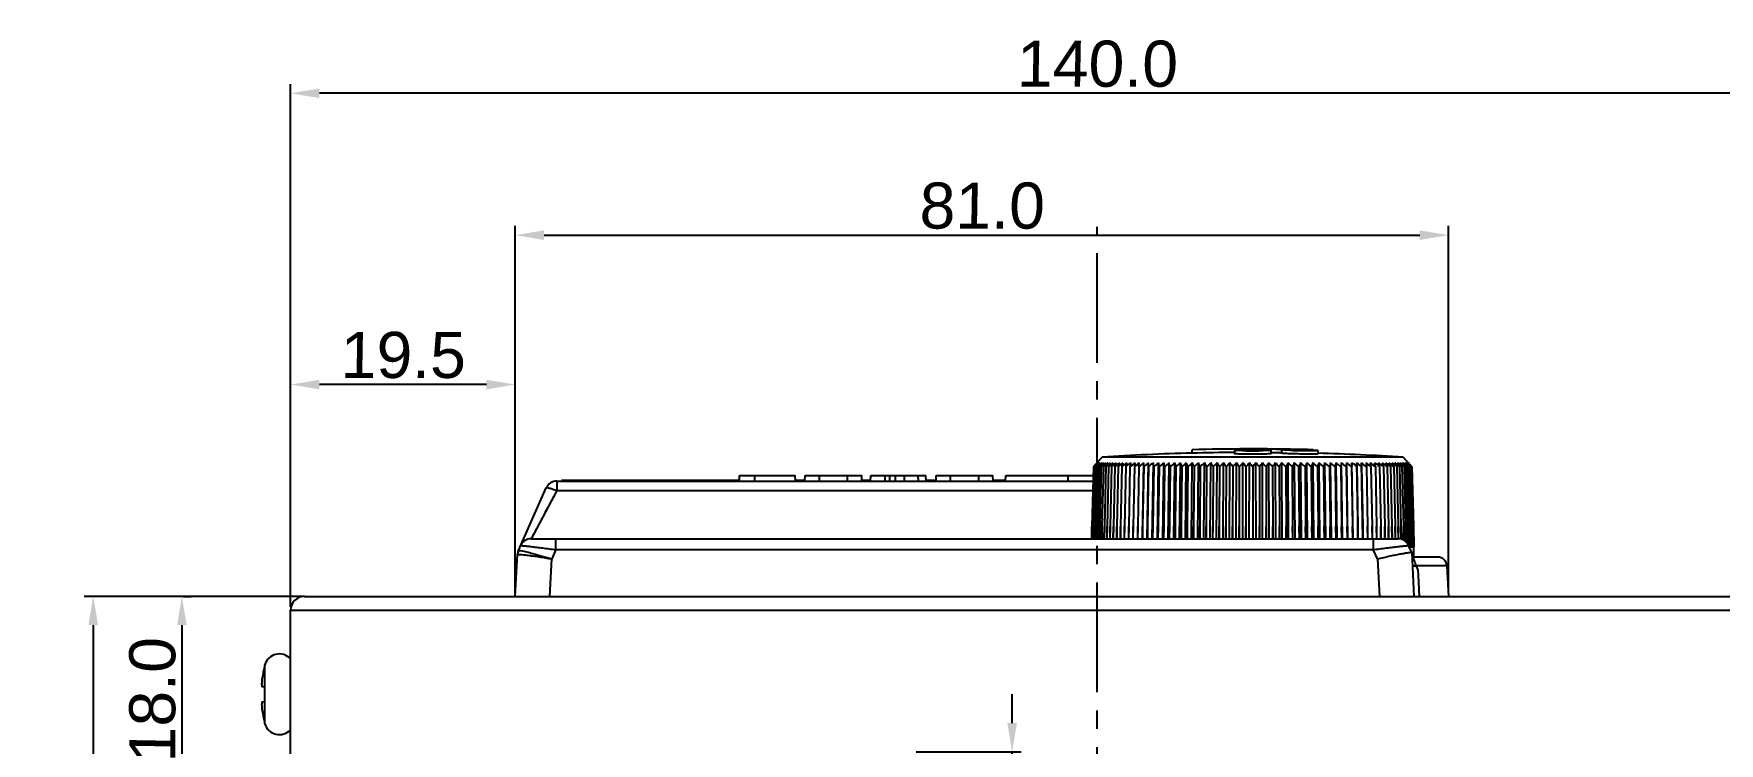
# Model space of a CAD drawing. Extents: x -425 to 6552, y -3049 to 3105.
# Drawn here: x 1522.1 to 1668.4, y -1648.7 to -1587.1 of the extents above; entities that cross this region are included whole.
import ezdxf

# ---------------------------------------------------------------- set-up
doc = ezdxf.new("R2010")
doc.units = 0
doc.header["$PDMODE"] = 3
doc.header["$PDSIZE"] = 1.5
doc.linetypes.add('CENTER', pattern=[17.8, 10.75, -2.35, 2.35, -2.35])
doc.linetypes.add('CENTER2', pattern=[28.575, 19.05, -3.175, 3.175, -3.175])
doc.layers.get('0').update_dxf_attribs({"linetype": 'CONTINUOUS'})
doc.layers.get('DEFPOINTS').update_dxf_attribs({"linetype": 'CONTINUOUS'})
doc.layers.add('3', color=112, linetype='CENTER')
doc.layers.add('DIM', color=1, linetype='CONTINUOUS')
doc.styles.add('OMI-1', font='arial.ttf', dxfattribs={"oblique": 1})
doc.dimstyles.new('1', dxfattribs={"dimtxt": 4, "dimasz": 2.5, "dimexe": 0.8, "dimexo": 0.3, "dimgap": 0.5, "dimtad": 1, "dimtoh": 1, "dimdec": 1, "dimzin": 0, "dimtxsty": 'OMI-1', "dimcen": 0, "dimclrd": 256, "dimclre": 256, "dimclrt": 256, "dimazin": 3, "dimtfac": 0.8, "dimtdec": 1, "dimtix": 1, "dimtmove": 0, "dimatfit": 3, "dimtolj": 1, "dimtzin": 0})

# ---------------------------------------------------------------- blocks, each defined once
blk = doc.blocks.new('*D6213')
at = {"layer": 'DEFPOINTS', "color": 0}
for p in [(1545.64, -1635.92), (1527.31, -1876.13), (1530.71, -1876.13)]:
    blk.add_point(p, dxfattribs=at)
at = {"layer": 'DIM'}
for p, q in [((1545.34, -1635.92), (1526.51, -1635.92)), ((1527.31, -1638.42), (1527.31, -1873.63)), ((1530.41, -1876.13), (1526.51, -1876.13))]:
    blk.add_line(p, q, dxfattribs=at)
for points in [[(1527.73, -1638.42), (1526.89, -1638.42), (1527.31, -1635.92)], [(1526.89, -1873.63), (1527.73, -1873.63), (1527.31, -1876.13)]]:
    blk.add_solid(points, dxfattribs=at)
at = {"layer": 'DIM', "insert": (1524.77, -1756.02), "char_height": 4, "attachment_point": 5, "rotation": 90, "style": 'OMI-1'}
blk.add_mtext('\\A1;240.2', dxfattribs=at)
blk = doc.blocks.new('*D6214')
at = {"layer": 'DEFPOINTS', "color": 0}
for p in [(1534.82, -1635.92), (1535, -1653.92), (1544.44, -1653.92)]:
    blk.add_point(p, dxfattribs=at)
at = {"layer": 'DIM'}
for p, q in [((1535.12, -1635.92), (1535.8, -1635.92)), ((1535, -1638.42), (1535, -1651.42)), ((1544.14, -1653.92), (1534.2, -1653.92))]:
    blk.add_line(p, q, dxfattribs=at)
for points in [[(1535.42, -1638.42), (1534.59, -1638.42), (1535, -1635.92)], [(1534.59, -1651.42), (1535.42, -1651.42), (1535, -1653.92)]]:
    blk.add_solid(points, dxfattribs=at)
at = {"layer": 'DIM', "insert": (1532.46, -1644.92), "char_height": 4, "attachment_point": 5, "rotation": 90, "style": 'OMI-1'}
blk.add_mtext('\\A1;18.0', dxfattribs=at)
blk = doc.blocks.new('*D6217')
at = {"layer": 'DEFPOINTS', "color": 0}
for p in [(1544.44, -1592.27), (1544.44, -1637.12), (1684.44, -1637.12)]:
    blk.add_point(p, dxfattribs=at)
at = {"layer": 'DIM'}
for p, q in [((1544.44, -1636.82), (1544.44, -1591.47)), ((1684.44, -1636.82), (1684.44, -1591.47)), ((1681.94, -1592.27), (1546.94, -1592.27))]:
    blk.add_line(p, q, dxfattribs=at)
for points in [[(1546.94, -1591.85), (1546.94, -1592.68), (1544.44, -1592.27)], [(1681.94, -1592.68), (1681.94, -1591.85), (1684.44, -1592.27)]]:
    blk.add_solid(points, dxfattribs=at)
at = {"layer": 'DIM', "insert": (1614.44, -1589.73), "char_height": 4, "attachment_point": 5, "style": 'OMI-1'}
blk.add_mtext('\\A1;140.0', dxfattribs=at)
blk = doc.blocks.new('*D6218')
at = {"layer": 'DEFPOINTS', "color": 0}
for p in [(1644.94, -1604.58), (1563.94, -1635.92), (1644.94, -1635.92)]:
    blk.add_point(p, dxfattribs=at)
at = {"layer": 'DIM'}
for p, q in [((1563.94, -1635.62), (1563.94, -1603.78)), ((1566.44, -1604.58), (1642.44, -1604.58)), ((1644.94, -1635.62), (1644.94, -1603.78))]:
    blk.add_line(p, q, dxfattribs=at)
for points in [[(1566.44, -1604.16), (1566.44, -1605), (1563.94, -1604.58)], [(1642.44, -1605), (1642.44, -1604.16), (1644.94, -1604.58)]]:
    blk.add_solid(points, dxfattribs=at)
at = {"layer": 'DIM', "insert": (1604.44, -1602.04), "char_height": 4, "attachment_point": 5, "style": 'OMI-1'}
blk.add_mtext('\\A1;81.0', dxfattribs=at)
blk = doc.blocks.new('*D6219')
at = {"layer": 'DEFPOINTS', "color": 0}
for p in [(1544.44, -1617.54), (1544.44, -1617.54), (1563.94, -1617.54)]:
    blk.add_point(p, dxfattribs=at)
at = {"layer": 'DIM'}
for p, q in [((1544.44, -1617.24), (1544.44, -1616.74)), ((1561.44, -1617.54), (1546.94, -1617.54)), ((1563.94, -1617.24), (1563.94, -1616.74))]:
    blk.add_line(p, q, dxfattribs=at)
for points in [[(1546.94, -1617.13), (1546.94, -1617.96), (1544.44, -1617.54)], [(1561.44, -1617.96), (1561.44, -1617.13), (1563.94, -1617.54)]]:
    blk.add_solid(points, dxfattribs=at)
at = {"layer": 'DIM', "insert": (1554.19, -1615), "char_height": 4, "attachment_point": 5, "style": 'OMI-1'}
blk.add_mtext('\\A1;19.5', dxfattribs=at)
blk = doc.blocks.new('*D8624')
at = {"layer": 'DEFPOINTS', "color": 0}
for p in [(1598.44, -1649.42), (1607.06, -1649.42), (1598.44, -1660.42)]:
    blk.add_point(p, dxfattribs=at)
at = {"layer": 'DIM'}
for p, q in [((1607.06, -1646.92), (1607.06, -1644.42)), ((1598.74, -1649.42), (1607.86, -1649.42)), ((1607.06, -1660.42), (1607.06, -1649.42)), ((1598.74, -1660.42), (1607.86, -1660.42)), ((1607.06, -1662.92), (1607.06, -1665.42))]:
    blk.add_line(p, q, dxfattribs=at)
for points in [[(1606.65, -1646.92), (1607.48, -1646.92), (1607.06, -1649.42)], [(1607.48, -1662.92), (1606.65, -1662.92), (1607.06, -1660.42)]]:
    blk.add_solid(points, dxfattribs=at)
at = {"layer": 'DIM', "insert": (1604.52, -1654.92), "char_height": 4, "attachment_point": 5, "rotation": 90, "style": 'OMI-1'}
blk.add_mtext('\\A1;11.0', dxfattribs=at)

msp = doc.modelspace()

# ---------------------------------------------------------------- linework, layer by layer
at = {"color": 7, "linetype": 'CONTINUOUS'}
for p, q in [((1614.87, -1623.85), (1614.42, -1624.33)), ((1641, -1623.85), (1614.87, -1623.85)), ((1622.69, -1623.5), (1622.69, -1623.2)), ((1626.36, -1623.24), (1626.36, -1623.54)), ((1627.41, -1623.19), (1627.41, -1623.13)), ((1628.46, -1623.14), (1628.46, -1623.19)), ((1628.52, -1623.14), (1628.46, -1623.14)), ((1629.28, -1623.15), (1629.13, -1623.15)), ((1629.56, -1623.14), (1629.21, -1623.13)), ((1629.43, -1623.15), (1629.28, -1623.15)), ((1629.6, -1623.16), (1629.43, -1623.15)), ((1629.51, -1623.24), (1629.51, -1623.54)), ((1629.6, -1623.46), (1629.51, -1623.46)), ((1629.6, -1623.46), (1629.51, -1623.46)), ((1630.49, -1623.18), (1630.39, -1623.18)), ((1630.45, -1623.48), (1630.39, -1623.48)), ((1630.63, -1623.16), (1630.45, -1623.16)), ((1630.45, -1623.2), (1630.45, -1623.5)), ((1631.34, -1623.18), (1631.42, -1623.19)), ((1632.55, -1623.28), (1632.52, -1623.28)), ((1633.19, -1623.23), (1633.19, -1623.2)), ((1633.6, -1623.27), (1633.6, -1623.57)), ((1641, -1623.85), (1641.45, -1624.33)), ((1614.12, -1624.66), (1613.99, -1629.86)), ((1614.14, -1624.66), (1614.01, -1629.86)), ((1614.19, -1624.66), (1614.06, -1629.86)), ((1614.19, -1624.59), (1614.12, -1624.66)), ((1614.26, -1624.66), (1614.13, -1629.86)), ((1614.22, -1624.59), (1614.14, -1624.66)), ((1614.28, -1624.58), (1614.19, -1624.66)), ((1614.36, -1624.66), (1614.23, -1629.86)), ((1614.25, -1624.59), (1614.26, -1624.58)), ((1614.34, -1624.59), (1614.26, -1624.66)), ((1614.48, -1624.66), (1614.35, -1629.86)), ((1614.44, -1624.59), (1614.36, -1624.66)), ((1614.37, -1624.41), (1614.43, -1624.34)), ((1614.39, -1624.63), (1614.42, -1624.59)), ((1614.43, -1624.34), (1614.4, -1624.37)), ((1614.47, -1624.34), (1614.43, -1624.37)), ((1614.44, -1624.37), (1614.47, -1624.34)), ((1614.56, -1624.59), (1614.48, -1624.66)), ((1614.48, -1624.66), (1614.53, -1624.59)), ((1614.62, -1624.66), (1614.5, -1629.86)), ((1614.72, -1624.58), (1614.62, -1624.66)), ((1614.62, -1624.66), (1614.68, -1624.59)), ((1614.62, -1624.66), (1614.68, -1624.59)), ((1614.79, -1624.66), (1614.67, -1629.86)), ((1614.9, -1624.57), (1614.79, -1624.66)), ((1614.9, -1624.57), (1614.79, -1624.66)), ((1614.98, -1624.66), (1614.86, -1629.86)), ((1614.95, -1624.41), (1615, -1624.34)), ((1615.2, -1624.66), (1615.07, -1629.86)), ((1615.43, -1624.66), (1615.31, -1629.86)), ((1615.69, -1624.66), (1615.57, -1629.86)), ((1615.97, -1624.66), (1615.85, -1629.86)), ((1616.27, -1624.66), (1616.16, -1629.86)), ((1616.59, -1624.66), (1616.48, -1629.86)), ((1616.93, -1624.66), (1616.82, -1629.86)), ((1617.29, -1624.66), (1617.19, -1629.86)), ((1617.67, -1624.66), (1617.57, -1629.86)), ((1618.06, -1624.66), (1617.97, -1629.86)), ((1618.06, -1624.66), (1618.08, -1624.34)), ((1618.37, -1630.92), (1618.48, -1624.34)), ((1618.48, -1624.66), (1618.39, -1629.86)), ((1618.48, -1624.66), (1618.48, -1624.34)), ((1618.78, -1630.92), (1618.89, -1624.34)), ((1618.91, -1624.66), (1618.82, -1629.86)), ((1618.91, -1624.66), (1618.89, -1624.34)), ((1619.22, -1630.92), (1619.32, -1624.34)), ((1619.35, -1624.66), (1619.27, -1629.86)), ((1619.67, -1630.92), (1619.77, -1624.34)), ((1619.81, -1624.66), (1619.74, -1629.86)), ((1620.13, -1630.92), (1620.22, -1624.34)), ((1620.29, -1624.66), (1620.22, -1629.86)), ((1620.61, -1630.92), (1620.69, -1624.34)), ((1620.78, -1624.66), (1620.71, -1629.86)), ((1621.1, -1630.92), (1621.18, -1624.34)), ((1621.28, -1624.66), (1621.22, -1629.86)), ((1621.6, -1630.92), (1621.68, -1624.34)), ((1621.79, -1624.66), (1621.73, -1629.86)), ((1622.11, -1630.92), (1622.18, -1624.34)), ((1622.32, -1624.66), (1622.26, -1629.86)), ((1622.64, -1630.92), (1622.7, -1624.34)), ((1622.85, -1624.66), (1622.8, -1629.86)), ((1623.17, -1630.92), (1623.23, -1624.34)), ((1623.39, -1624.66), (1623.35, -1629.86)), ((1623.71, -1630.92), (1623.76, -1624.34)), ((1623.94, -1624.66), (1623.91, -1629.86)), ((1624.26, -1630.92), (1624.3, -1624.34)), ((1624.5, -1624.66), (1624.47, -1629.86)), ((1624.81, -1630.92), (1624.85, -1624.34)), ((1625.06, -1624.66), (1625.04, -1629.86)), ((1625.38, -1630.92), (1625.41, -1624.34)), ((1625.63, -1624.66), (1625.61, -1629.86)), ((1625.94, -1630.92), (1625.96, -1624.34)), ((1626.21, -1624.66), (1626.19, -1629.86)), ((1626.51, -1630.92), (1626.53, -1624.34)), ((1626.78, -1624.66), (1626.77, -1629.86)), ((1627.08, -1630.92), (1627.09, -1624.34)), ((1627.36, -1624.66), (1627.35, -1629.86)), ((1627.65, -1630.92), (1627.66, -1624.34)), ((1627.94, -1624.66), (1627.94, -1630.92)), ((1628.23, -1630.92), (1628.22, -1624.34)), ((1628.52, -1624.66), (1628.52, -1629.86)), ((1628.8, -1630.92), (1628.79, -1624.34)), ((1629.1, -1624.66), (1629.11, -1629.86)), ((1629.37, -1630.92), (1629.35, -1624.34)), ((1629.67, -1624.66), (1629.69, -1629.86)), ((1629.94, -1630.92), (1629.91, -1624.34)), ((1630.24, -1624.66), (1630.27, -1629.86)), ((1630.5, -1630.92), (1630.47, -1624.34)), ((1630.81, -1624.66), (1630.84, -1629.86)), ((1631.06, -1630.92), (1631.03, -1624.34)), ((1631.38, -1624.66), (1631.41, -1629.86)), ((1631.62, -1630.92), (1631.57, -1624.34)), ((1631.93, -1624.66), (1631.97, -1629.86)), ((1632.17, -1630.92), (1632.12, -1624.34)), ((1632.49, -1624.66), (1632.53, -1629.86)), ((1632.71, -1630.92), (1632.65, -1624.34)), ((1633.03, -1624.66), (1633.08, -1629.86)), ((1633.24, -1630.92), (1633.18, -1624.34)), ((1633.56, -1624.66), (1633.62, -1629.86)), ((1633.77, -1630.92), (1633.7, -1624.34)), ((1634.09, -1624.66), (1634.14, -1629.86)), ((1634.28, -1630.92), (1634.2, -1624.34)), ((1634.6, -1624.66), (1634.66, -1629.86)), ((1634.78, -1630.92), (1634.7, -1624.34)), ((1635.1, -1624.66), (1635.17, -1629.86)), ((1635.27, -1630.92), (1635.18, -1624.34)), ((1635.59, -1624.66), (1635.66, -1629.86)), ((1635.75, -1630.92), (1635.65, -1624.34)), ((1636.06, -1624.66), (1636.14, -1629.86)), ((1636.21, -1630.92), (1636.11, -1624.34)), ((1636.53, -1624.66), (1636.61, -1629.86)), ((1636.66, -1630.92), (1636.56, -1624.34)), ((1636.99, -1624.34), (1636.97, -1624.66)), ((1636.97, -1624.66), (1637.06, -1629.86)), ((1637.09, -1630.92), (1636.99, -1624.34)), ((1637.51, -1630.92), (1637.4, -1624.34)), ((1637.4, -1624.34), (1637.4, -1624.66)), ((1637.4, -1624.66), (1637.49, -1629.86)), ((1637.79, -1624.34), (1637.82, -1624.66)), ((1637.82, -1624.66), (1637.91, -1629.86)), ((1638.21, -1624.66), (1638.31, -1629.86)), ((1638.59, -1624.66), (1638.69, -1629.86)), ((1638.95, -1624.66), (1639.06, -1629.86)), ((1639.29, -1624.66), (1639.4, -1629.86)), ((1639.61, -1624.66), (1639.72, -1629.86)), ((1639.91, -1624.66), (1640.03, -1629.86)), ((1640.19, -1624.66), (1640.31, -1629.86)), ((1640.45, -1624.66), (1640.57, -1629.86)), ((1640.68, -1624.66), (1640.8, -1629.86)), ((1640.88, -1624.34), (1640.93, -1624.41)), ((1640.9, -1624.66), (1641.02, -1629.86)), ((1641.09, -1624.66), (1640.98, -1624.57)), ((1641.09, -1624.66), (1640.98, -1624.57)), ((1641.09, -1624.66), (1641.21, -1629.86)), ((1641.25, -1624.66), (1641.16, -1624.58)), ((1641.2, -1624.59), (1641.25, -1624.66)), ((1641.25, -1624.66), (1641.38, -1629.86)), ((1641.4, -1624.66), (1641.32, -1624.59)), ((1641.35, -1624.59), (1641.4, -1624.66)), ((1641.35, -1624.6), (1641.4, -1624.66)), ((1641.4, -1624.66), (1641.53, -1629.86)), ((1641.45, -1624.37), (1641.41, -1624.34)), ((1641.41, -1624.34), (1641.44, -1624.37)), ((1641.52, -1624.66), (1641.44, -1624.59)), ((1641.48, -1624.37), (1641.45, -1624.34)), ((1641.45, -1624.34), (1641.51, -1624.41)), ((1641.46, -1624.59), (1641.49, -1624.63)), ((1641.52, -1624.66), (1641.65, -1629.86)), ((1641.61, -1624.66), (1641.54, -1624.59)), ((1641.69, -1624.66), (1641.6, -1624.58)), ((1641.61, -1624.66), (1641.75, -1629.86)), ((1641.62, -1624.58), (1641.63, -1624.59)), ((1641.74, -1624.66), (1641.66, -1624.59)), ((1641.76, -1624.66), (1641.69, -1624.59)), ((1641.69, -1624.66), (1641.82, -1629.86)), ((1641.74, -1624.66), (1641.87, -1629.86)), ((1641.76, -1624.66), (1641.89, -1629.86)), ((1564.21, -1631.95), (1566.63, -1626.51)), ((1567.55, -1626.75), (1565.32, -1630.92)), ((1567.55, -1625.92), (1567.55, -1626.75)), ((1567.55, -1625.92), (1614.09, -1625.92)), ((1567.55, -1626.75), (1614.07, -1626.75)), ((1567.94, -1625.87), (1567.94, -1625.92)), ((1583.39, -1625.87), (1567.94, -1625.87)), ((1583.39, -1625.92), (1583.4, -1625.42)), ((1583.4, -1625.42), (1588.24, -1625.42)), ((1584.74, -1625.92), (1584.73, -1625.42)), ((1588.25, -1625.92), (1588.24, -1625.42)), ((1589.08, -1625.87), (1588.25, -1625.87)), ((1589.08, -1625.92), (1589.09, -1625.42)), ((1589.09, -1625.42), (1594.02, -1625.42)), ((1590.33, -1625.92), (1590.33, -1625.42)), ((1592.77, -1625.92), (1592.78, -1625.42)), ((1594.02, -1625.92), (1594.02, -1625.42)), ((1594.78, -1625.87), (1594.02, -1625.87)), ((1594.78, -1625.92), (1594.79, -1625.42)), ((1594.79, -1625.42), (1599.58, -1625.42)), ((1596.04, -1625.92), (1596.03, -1625.42)), ((1596.44, -1625.92), (1596.44, -1625.42)), ((1596.93, -1625.92), (1596.93, -1625.42)), ((1597.72, -1625.92), (1597.73, -1625.42)), ((1598.93, -1625.92), (1598.92, -1625.42)), ((1599.59, -1625.92), (1599.58, -1625.42)), ((1600.47, -1625.87), (1599.59, -1625.87)), ((1600.47, -1625.92), (1600.48, -1625.42)), ((1600.48, -1625.42), (1605.4, -1625.42)), ((1601.72, -1625.92), (1601.71, -1625.42)), ((1604.16, -1625.92), (1604.17, -1625.42)), ((1605.41, -1625.92), (1605.4, -1625.42)), ((1606.5, -1625.87), (1605.41, -1625.87)), ((1606.5, -1625.92), (1606.51, -1625.42)), ((1606.51, -1625.42), (1614.1, -1625.42)), ((1611.94, -1625.92), (1611.93, -1625.42)), ((1565.32, -1630.92), (1640.56, -1630.92)), ((1565.51, -1630.56), (1565.44, -1630.69)), ((1567.46, -1631.87), (1567.46, -1630.92)), ((1613.99, -1629.86), (1613.97, -1630.92)), ((1613.97, -1630.92), (1613.99, -1629.86)), ((1614.01, -1629.86), (1613.99, -1630.92)), ((1613.99, -1630.92), (1614.01, -1629.86)), ((1614.06, -1629.86), (1614.04, -1630.92)), ((1614.04, -1630.92), (1614.06, -1629.86)), ((1614.13, -1629.86), (1614.11, -1630.92)), ((1614.12, -1630.92), (1614.13, -1629.86)), ((1614.23, -1629.86), (1614.21, -1630.92)), ((1614.21, -1630.92), (1614.23, -1629.86)), ((1614.35, -1629.86), (1614.33, -1630.92)), ((1614.34, -1630.92), (1614.35, -1629.86)), ((1614.5, -1629.86), (1614.48, -1630.92)), ((1614.48, -1630.92), (1614.5, -1629.86)), ((1614.67, -1629.86), (1614.65, -1630.92)), ((1614.65, -1630.92), (1614.67, -1629.86)), ((1614.86, -1629.86), (1614.84, -1630.92)), ((1614.84, -1630.92), (1614.86, -1629.86)), ((1615.07, -1629.86), (1615.05, -1630.92)), ((1615.06, -1630.92), (1615.07, -1629.86)), ((1615.31, -1629.86), (1615.29, -1630.92)), ((1615.3, -1630.92), (1615.31, -1629.86)), ((1615.57, -1629.86), (1615.55, -1630.92)), ((1615.56, -1630.92), (1615.57, -1629.86)), ((1615.85, -1629.86), (1615.83, -1630.92)), ((1615.84, -1630.92), (1615.85, -1629.86)), ((1616.16, -1629.86), (1616.14, -1630.92)), ((1616.14, -1630.92), (1616.16, -1629.86)), ((1616.48, -1629.86), (1616.46, -1630.92)), ((1616.47, -1630.92), (1616.48, -1629.86)), ((1616.82, -1629.86), (1616.8, -1630.92)), ((1616.81, -1630.92), (1616.82, -1629.86)), ((1617.19, -1629.86), (1617.17, -1630.92)), ((1617.18, -1630.92), (1617.19, -1629.86)), ((1617.57, -1629.86), (1617.55, -1630.92)), ((1617.56, -1630.92), (1617.57, -1629.86)), ((1617.97, -1629.86), (1617.95, -1630.92)), ((1617.96, -1630.92), (1617.97, -1629.86)), ((1618.39, -1629.86), (1618.37, -1630.92)), ((1618.38, -1630.92), (1618.39, -1629.86)), ((1618.82, -1629.86), (1618.8, -1630.92)), ((1618.81, -1630.92), (1618.82, -1629.86)), ((1619.27, -1629.86), (1619.25, -1630.92)), ((1619.27, -1630.92), (1619.27, -1629.86)), ((1619.74, -1629.86), (1619.72, -1630.92)), ((1619.73, -1630.92), (1619.74, -1629.86)), ((1620.22, -1629.86), (1620.2, -1630.92)), ((1620.21, -1630.92), (1620.22, -1629.86)), ((1620.71, -1629.86), (1620.69, -1630.92)), ((1620.71, -1630.92), (1620.71, -1629.86)), ((1621.22, -1629.86), (1621.2, -1630.92)), ((1621.21, -1630.92), (1621.22, -1629.86)), ((1621.73, -1629.86), (1621.72, -1630.92)), ((1621.73, -1630.92), (1621.73, -1629.86)), ((1622.26, -1629.86), (1622.25, -1630.92)), ((1622.26, -1630.92), (1622.26, -1629.86)), ((1622.8, -1629.86), (1622.79, -1630.92)), ((1622.8, -1630.92), (1622.8, -1629.86)), ((1623.35, -1629.86), (1623.34, -1630.92)), ((1623.35, -1630.92), (1623.35, -1629.86)), ((1623.91, -1629.86), (1623.89, -1630.92)), ((1623.91, -1630.92), (1623.91, -1629.86)), ((1624.47, -1629.86), (1624.46, -1630.92)), ((1624.47, -1630.92), (1624.47, -1629.86)), ((1625.04, -1629.86), (1625.03, -1630.92)), ((1625.04, -1630.92), (1625.04, -1629.86)), ((1625.61, -1629.86), (1625.6, -1630.92)), ((1625.62, -1630.92), (1625.61, -1629.86)), ((1626.19, -1629.86), (1626.18, -1630.92)), ((1626.2, -1630.92), (1626.19, -1629.86)), ((1626.77, -1629.86), (1626.76, -1630.92)), ((1626.78, -1630.92), (1626.77, -1629.86)), ((1627.36, -1630.92), (1627.35, -1629.86)), ((1627.35, -1629.86), (1627.35, -1630.92)), ((1628.53, -1630.92), (1628.52, -1629.86)), ((1628.52, -1629.86), (1628.52, -1630.92)), ((1629.11, -1629.86), (1629.1, -1630.92)), ((1629.12, -1630.92), (1629.11, -1629.86)), ((1629.69, -1629.86), (1629.68, -1630.92)), ((1629.7, -1630.92), (1629.69, -1629.86)), ((1630.27, -1629.86), (1630.26, -1630.92)), ((1630.28, -1630.92), (1630.27, -1629.86)), ((1630.85, -1630.92), (1630.84, -1629.86)), ((1630.84, -1629.86), (1630.84, -1630.92)), ((1631.42, -1630.92), (1631.41, -1629.86)), ((1631.41, -1629.86), (1631.41, -1630.92)), ((1631.99, -1630.92), (1631.97, -1629.86)), ((1631.97, -1629.86), (1631.97, -1630.92)), ((1632.54, -1630.92), (1632.53, -1629.86)), ((1632.53, -1629.86), (1632.53, -1630.92)), ((1633.09, -1630.92), (1633.08, -1629.86)), ((1633.08, -1629.86), (1633.08, -1630.92)), ((1633.63, -1630.92), (1633.62, -1629.86)), ((1633.62, -1629.86), (1633.62, -1630.92)), ((1634.16, -1630.92), (1634.14, -1629.86)), ((1634.14, -1629.86), (1634.15, -1630.92)), ((1634.68, -1630.92), (1634.66, -1629.86)), ((1634.66, -1629.86), (1634.66, -1630.92)), ((1635.18, -1630.92), (1635.17, -1629.86)), ((1635.17, -1629.86), (1635.17, -1630.92)), ((1635.68, -1630.92), (1635.66, -1629.86)), ((1635.66, -1629.86), (1635.67, -1630.92)), ((1636.16, -1630.92), (1636.14, -1629.86)), ((1636.14, -1629.86), (1636.15, -1630.92)), ((1636.63, -1630.92), (1636.61, -1629.86)), ((1636.61, -1629.86), (1636.61, -1630.92)), ((1637.08, -1630.92), (1637.06, -1629.86)), ((1637.06, -1629.86), (1637.06, -1630.92)), ((1637.51, -1630.92), (1637.49, -1629.86)), ((1637.49, -1629.86), (1637.5, -1630.92)), ((1637.93, -1630.92), (1637.91, -1629.86)), ((1637.91, -1629.86), (1637.92, -1630.92)), ((1638.33, -1630.92), (1638.31, -1629.86)), ((1638.31, -1629.86), (1638.32, -1630.92)), ((1638.41, -1630.92), (1638.41, -1631.87)), ((1638.71, -1630.92), (1638.69, -1629.86)), ((1638.69, -1629.86), (1638.7, -1630.92)), ((1639.07, -1630.92), (1639.06, -1629.86)), ((1639.06, -1629.86), (1639.07, -1630.92)), ((1639.42, -1630.92), (1639.4, -1629.86)), ((1639.4, -1629.86), (1639.41, -1630.92)), ((1639.74, -1630.92), (1639.72, -1629.86)), ((1639.72, -1629.86), (1639.73, -1630.92)), ((1640.05, -1630.92), (1640.03, -1629.86)), ((1640.03, -1629.86), (1640.04, -1630.92)), ((1640.33, -1630.92), (1640.31, -1629.86)), ((1640.31, -1629.86), (1640.32, -1630.92)), ((1640.59, -1630.92), (1640.57, -1629.86)), ((1640.57, -1629.86), (1640.58, -1630.92)), ((1640.83, -1630.96), (1640.8, -1629.86)), ((1640.8, -1629.86), (1640.82, -1630.95)), ((1641.04, -1631.04), (1641.02, -1629.86)), ((1641.02, -1629.86), (1641.04, -1631.04)), ((1641.24, -1631.19), (1641.21, -1629.86)), ((1641.21, -1629.86), (1641.23, -1631.18)), ((1641.41, -1631.4), (1641.38, -1629.86)), ((1641.38, -1629.86), (1641.4, -1631.39)), ((1641.56, -1631.51), (1641.53, -1629.86)), ((1641.53, -1629.86), (1641.55, -1631.51)), ((1641.68, -1631.62), (1641.65, -1629.86)), ((1641.65, -1629.86), (1641.68, -1631.62)), ((1641.78, -1631.62), (1641.75, -1629.86)), ((1641.75, -1629.86), (1641.77, -1631.62)), ((1641.85, -1631.62), (1641.82, -1629.86)), ((1641.82, -1629.86), (1641.85, -1631.62)), ((1641.9, -1631.62), (1641.87, -1629.86)), ((1641.87, -1629.86), (1641.9, -1631.62)), ((1641.92, -1631.62), (1641.89, -1629.86)), ((1641.89, -1629.86), (1641.92, -1631.62)), ((1563.94, -1635.92), (1564.13, -1632.3)), ((1564.13, -1632.3), (1564.13, -1632.3)), ((1567.46, -1631.87), (1567.1, -1632.67)), ((1567.46, -1631.87), (1638.41, -1631.87)), ((1638.77, -1632.67), (1638.41, -1631.87)), ((1641.74, -1632.12), (1641.47, -1631.51)), ((1641.52, -1631.62), (1641.55, -1631.62)), ((1641.55, -1631.51), (1641.55, -1631.62)), ((1641.56, -1631.62), (1641.68, -1631.62)), ((1641.68, -1631.62), (1641.77, -1631.62)), ((1641.74, -1632.12), (1641.94, -1635.92)), ((1641.78, -1631.62), (1641.85, -1631.62)), ((1641.94, -1632.42), (1641.8, -1632.42)), ((1644, -1632.52), (1641.83, -1632.52)), ((1641.85, -1631.62), (1641.9, -1631.62)), ((1641.9, -1631.62), (1641.92, -1631.62)), ((1641.94, -1632.42), (1641.93, -1631.62)), ((1566.93, -1635.92), (1567.1, -1632.67)), ((1638.77, -1632.67), (1638.94, -1635.92)), ((1642.11, -1633.23), (1642.14, -1633.29)), ((1644.8, -1633.28), (1642.13, -1633.28)), ((1642.27, -1633.6), (1642.3, -1634.11)), ((1642.3, -1634.11), (1642.39, -1635.92)), ((1644.8, -1633.28), (1644.94, -1635.92)), ((1545.64, -1635.92), (1683.24, -1635.92)), ((1544.44, -1653.92), (1544.44, -1637.12)), ((1544.44, -1637.12), (1684.44, -1637.12)), ((1544.44, -1647.49), (1544.44, -1641.36)), ((1542.18, -1641.95), (1542.18, -1642.03)), ((1542.2, -1646.97), (1542.2, -1641.87)), ((1541.97, -1643.75), (1542.18, -1643.78)), ((1542.18, -1643.78), (1542.18, -1645.06)), ((1542.18, -1645.06), (1541.97, -1645.09)), ((1542.18, -1646.81), (1542.18, -1646.89))]:
    msp.add_line(p, q, dxfattribs=at)
for points in [[(1567.55, -1626.75), (1567.33, -1627.15), (1567.12, -1627.54), (1566.92, -1627.92), (1566.73, -1628.28), (1566.54, -1628.63)], [(1566.37, -1628.95), (1566.21, -1629.25), (1566.06, -1629.53)], [(1565.39, -1630.79), (1565.33, -1630.9), (1565.32, -1630.92)], [(1565.8, -1630.02), (1565.69, -1630.22), (1565.51, -1630.56)]]:
    msp.add_lwpolyline(points, dxfattribs=at)
for centre, radius, start, end in [((1627.94, -1823.43), 200.01, 91.5042, 93.7456), ((1627.94, -1823.43), 200.3, 90.1502, 91.502), ((1627.94, -1823.43), 200, 90.4512, 91.5042), ((1627.89, -1582.1), 41.19, 269.2863, 269.4767), ((1627.94, -1823.43), 200.31, 89.6374, 90.1502), ((1627.94, -1576.69), 46.6, 269.4801, 270.0048), ((1627.94, -1639.19), 15.98, 90.0001, 90.192), ((1627.94, -1639.19), 15.98, 89.8075, 89.9999), ((1627.94, -1576.69), 46.61, 269.9952, 270.519), ((1627.99, -1582.09), 41.21, 270.5224, 270.7132), ((1627.2, -1723.3), 100.17, 88.8914, 89.2407), ((1627.94, -1823.43), 200.3, 88.498, 89.6374), ((1627.94, -1723.31), 100.19, 88.5643, 89.0711), ((1627.2, -1723.34), 100.21, 88.176, 88.625), ((1627.2, -1723.49), 100.06, 88.1731, 88.6226), ((1627.94, -1723.35), 100.22, 88.0523, 88.4598), ((1630.85, -1677.84), 54.66, 89.2407, 89.4032), ((1633.1, -1567.88), 55.4, 268.279, 268.433), ((1630.72, -1686.87), 63.69, 88.4326, 89.2356), ((1633.31, -1559.99), 63.29, 268.4353, 269.2798), ((1630.97, -1677.72), 54.54, 88.2513, 88.4284), ((1627.94, -1823.43), 200.01, 86.2544, 88.3783), ((1647.06, -1656.1), 45.53, 135.8343, 136.212), ((1647.53, -1654.06), 44.48, 138.2004, 138.5115), ((1647.04, -1657.19), 46.26, 134.8177, 135.196), ((1647.58, -1652.75), 43.63, 139.4343, 139.7894), ((1646.85, -1658.02), 46.68, 133.8206, 134.2448), ((1647.86, -1651.55), 43.03, 140.7732, 141.204), ((1647, -1659.11), 47.52, 132.9671, 133.4099), ((1648.42, -1650.49), 42.75, 142.2844, 142.7091), ((1647.14, -1660.12), 48.29, 132.1884, 132.6307), ((1649.17, -1649.46), 42.64, 143.9105, 144.3274), ((1647.33, -1661.08), 49.04, 131.481, 131.9225), ((1650.12, -1648.44), 42.73, 145.6566, 146.0571), ((1647.5, -1661.94), 49.7, 130.8412, 131.2656), ((1652.32, -1648.09), 44.24, 147.6425, 148.0311), ((1647.69, -1662.73), 50.32, 130.266, 130.6706), ((1653.51, -1646.89), 44.48, 149.5288, 150.0132), ((1649.47, -1665.32), 53.31, 130.1362, 130.3113), ((1647.92, -1663.47), 50.9, 129.7527, 130.1378), ((1648.69, -1664.78), 52.26, 129.301, 129.86), ((1655.63, -1646.05), 45.75, 151.6596, 152.1209), ((1649, -1665.44), 52.82, 128.9041, 129.4619), ((1658.39, -1645.29), 47.66, 153.9231, 154.3572), ((1649.32, -1666.03), 53.31, 128.5622, 129.1189), ((1662.03, -1644.6), 50.45, 156.3189, 156.7212), ((1649.66, -1666.53), 53.74, 128.2737, 128.8295), ((1666.92, -1644.01), 54.5, 158.8441, 159.2099), ((1650.01, -1666.94), 54.09, 128.0371, 128.5922), ((1673.7, -1643.53), 60.45, 161.4934, 161.8178), ((1650.36, -1667.27), 54.37, 127.8513, 128.4059), ((1683.52, -1643.18), 69.45, 164.2584, 164.5367), ((1650.72, -1667.5), 54.57, 127.7155, 128.2697), ((1698.7, -1643.01), 83.81, 167.1276, 167.3553), ((1651.09, -1667.65), 54.68, 127.6288, 128.1829), ((1724.79, -1643.12), 109.07, 170.0862, 170.2594), ((1651.46, -1667.69), 54.71, 127.591, 128.1452), ((1778.97, -1643.81), 162.43, 173.1164, 173.2318), ((1651.83, -1667.65), 54.66, 127.6018, 128.1564), ((1652.21, -1667.51), 54.53, 127.6612, 128.2164), ((1652.59, -1667.27), 54.32, 127.7697, 128.3257), ((1473.97, -1638.39), 146.03, 5.3928, 5.5209), ((1652.97, -1666.95), 54.02, 127.9276, 128.4847), ((1519.9, -1639.4), 101, 8.3901, 8.5765), ((1653.35, -1666.54), 53.65, 128.1358, 128.6942), ((1543.19, -1640.11), 78.64, 11.3277, 11.5692), ((1653.74, -1666.03), 53.2, 128.3952, 128.9551), ((1557.16, -1640.75), 65.61, 14.1873, 14.4801), ((1654.12, -1665.45), 52.68, 128.7072, 129.2688), ((1566.42, -1641.39), 57.35, 16.9534, 17.293), ((1654.51, -1664.79), 52.1, 129.0733, 129.6368), ((1572.96, -1642.06), 51.84, 19.6132, 19.9949), ((1654.91, -1664.05), 51.46, 129.4953, 130.0607), ((1577.8, -1642.79), 48.06, 22.1572, 22.576), ((1655.31, -1663.24), 50.76, 129.9753, 130.5427), ((1581.51, -1643.57), 45.46, 24.5787, 25.0297), ((1655.72, -1662.37), 50.02, 130.5155, 131.085), ((1584.42, -1644.41), 43.69, 26.8735, 27.3521), ((1656.14, -1661.43), 49.24, 131.1188, 131.6904), ((1586.76, -1645.31), 42.53, 29.04, 29.5418), ((1656.58, -1660.45), 48.43, 131.7881, 132.3616), ((1588.68, -1646.26), 41.83, 31.0782, 31.5993), ((1657.03, -1659.42), 47.61, 132.5267, 133.102), ((1590.27, -1647.25), 41.48, 32.9902, 33.5268), ((1657.51, -1658.36), 46.77, 133.3382, 133.915), ((1591.62, -1648.29), 41.41, 34.7787, 35.3278), ((1658.01, -1657.26), 45.94, 134.2267, 134.8045), ((1592.77, -1649.36), 41.57, 36.4478, 37.0066), ((1658.55, -1656.14), 45.13, 135.1963, 135.7747), ((1593.77, -1650.46), 41.89, 38.002, 38.5681), ((1659.13, -1655.01), 44.35, 136.2516, 136.8299), ((1594.65, -1651.58), 42.36, 39.4463, 40.0176), ((1659.76, -1653.86), 43.61, 137.3976, 137.9748), ((1595.42, -1652.72), 42.95, 40.7856, 41.3605), ((1660.46, -1652.72), 42.95, 138.6395, 139.2144), ((1596.12, -1653.86), 43.61, 42.0252, 42.6024), ((1661.23, -1651.58), 42.36, 139.9824, 140.5537), ((1596.75, -1655.01), 44.35, 43.1701, 43.7484), ((1662.11, -1650.46), 41.89, 141.4319, 141.998), ((1597.33, -1656.14), 45.13, 44.2253, 44.8037), ((1663.11, -1649.36), 41.57, 142.9934, 143.5522), ((1597.87, -1657.26), 45.94, 45.1955, 45.7733), ((1664.26, -1648.29), 41.41, 144.6722, 145.2213), ((1598.37, -1658.36), 46.77, 46.085, 46.6618), ((1665.61, -1647.25), 41.48, 146.4732, 147.0098), ((1598.85, -1659.42), 47.61, 46.898, 47.4733), ((1667.2, -1646.26), 41.83, 148.4007, 148.9218), ((1599.3, -1660.45), 48.43, 47.6384, 48.2119), ((1669.12, -1645.31), 42.53, 150.4582, 150.96), ((1599.73, -1661.43), 49.24, 48.3096, 48.8812), ((1671.46, -1644.41), 43.69, 152.6479, 153.1265), ((1600.16, -1662.37), 50.02, 48.915, 49.4845), ((1674.37, -1643.57), 45.46, 154.9703, 155.4213), ((1600.57, -1663.24), 50.76, 49.4573, 50.0247), ((1678.08, -1642.79), 48.06, 157.424, 157.8428), ((1600.97, -1664.05), 51.46, 49.9393, 50.5047), ((1682.91, -1642.06), 51.84, 160.0051, 160.3868), ((1601.36, -1664.79), 52.1, 50.3632, 50.9267), ((1689.46, -1641.39), 57.35, 162.707, 163.0466), ((1601.75, -1665.45), 52.68, 50.7312, 51.2928), ((1698.71, -1640.75), 65.61, 165.5199, 165.8127), ((1602.14, -1666.03), 53.2, 51.0449, 51.6048), ((1712.69, -1640.11), 78.64, 168.4308, 168.6723), ((1602.53, -1666.54), 53.65, 51.3058, 51.8642), ((1735.98, -1639.4), 101, 171.4235, 171.6099), ((1602.91, -1666.95), 54.02, 51.5153, 52.0724), ((1781.91, -1638.39), 146.03, 174.4791, 174.6072), ((1603.29, -1667.27), 54.32, 51.6743, 52.2303), ((1603.67, -1667.51), 54.53, 51.7836, 52.3388), ((1604.04, -1667.65), 54.66, 51.8436, 52.3982), ((1604.42, -1667.69), 54.71, 51.8548, 52.409), ((1476.91, -1643.81), 162.43, 6.7682, 6.8836), ((1604.79, -1667.65), 54.68, 51.8171, 52.3712), ((1531.09, -1643.12), 109.07, 9.7406, 9.9138), ((1605.15, -1667.5), 54.57, 51.7303, 52.2845), ((1557.18, -1643.01), 83.81, 12.6447, 12.8724), ((1605.52, -1667.27), 54.37, 51.5941, 52.1487), ((1572.36, -1643.18), 69.45, 15.4633, 15.7416), ((1605.87, -1666.94), 54.09, 51.4078, 51.9629), ((1582.18, -1643.53), 60.45, 18.1822, 18.5066), ((1606.22, -1666.53), 53.74, 51.1705, 51.7263), ((1588.96, -1644.01), 54.5, 20.7901, 21.1559), ((1606.55, -1666.03), 53.31, 50.8811, 51.4378), ((1606.88, -1665.44), 52.82, 50.5381, 51.0959), ((1593.85, -1644.6), 50.45, 23.2788, 23.6811), ((1607.19, -1664.78), 52.26, 50.14, 50.699), ((1597.48, -1645.29), 47.66, 25.6428, 26.0769), ((1607.96, -1663.47), 50.9, 49.8622, 50.2473), ((1600.25, -1646.05), 45.75, 27.8791, 28.3404), ((1608.18, -1662.73), 50.32, 49.3294, 49.734), ((1602.37, -1646.89), 44.48, 29.9868, 30.4712), ((1606.41, -1665.32), 53.31, 49.6887, 49.8638), ((1608.38, -1661.94), 49.7, 48.7344, 49.1588), ((1603.56, -1648.09), 44.24, 31.9689, 32.3575), ((1608.54, -1661.09), 49.05, 48.0743, 48.519), ((1605.75, -1648.44), 42.73, 33.9429, 34.3434), ((1608.74, -1660.12), 48.29, 47.3693, 47.8116), ((1606.71, -1649.46), 42.64, 35.6726, 36.0895), ((1608.88, -1659.11), 47.52, 46.5901, 47.0329), ((1607.45, -1650.49), 42.75, 37.2909, 37.7156), ((1609.03, -1658.02), 46.68, 45.7552, 46.1794), ((1608.02, -1651.55), 43.03, 38.796, 39.2268), ((1608.3, -1652.75), 43.63, 40.2106, 40.5657), ((1608.84, -1657.19), 46.26, 44.804, 45.1823), ((1608.82, -1656.1), 45.53, 43.788, 44.1657), ((1608.35, -1654.06), 44.48, 41.4885, 41.7996), ((1567.55, -1626.92), 1, 90, 156.0004), ((1565.32, -1631.92), 1, 90, 156), ((1640.56, -1631.92), 1, 24, 90), ((1565.12, -1632.36), 1, 156, 177), ((1644.83, -1631.54), 3.15, 197.1977, 198.3508), ((1644, -1633.32), 0.8, 3, 90), ((1572.95, -1663.7), 75.58, 23.4715, 23.7405), ((1545.64, -1637.12), 1.2, 90, 180), ((1543.46, -1642.23), 1.31, 41.997, 163.9084), ((1551.15, -1644.42), 9.28, 165.0954, 171.2451), ((1551.04, -1644.42), 9.2, 163.9084, 164.4105), ((1551.15, -1644.42), 9.28, 188.7549, 194.9046), ((1551.04, -1644.42), 9.2, 195.5895, 196.0916), ((1543.46, -1646.61), 1.31, 196.0916, 318.003)]:
    msp.add_arc(centre, radius, start, end, dxfattribs=at)
for points, knots in [([(1626.36, -1623.24), (1626.36, -1623.23), (1626.4, -1623.23), (1626.45, -1623.22), (1626.54, -1623.22), (1626.66, -1623.21), (1626.82, -1623.2), (1627.07, -1623.2), (1627.27, -1623.19), (1627.41, -1623.19)], [0, 0, 0, 0, 0.01919, 0.072295, 0.158869, 0.276964, 0.423831, 0.596044, 1, 1, 1, 1]), ([(1627.38, -1623.29), (1627.24, -1623.29), (1627.04, -1623.28), (1626.8, -1623.27), (1626.65, -1623.27), (1626.53, -1623.26), (1626.44, -1623.26), (1626.4, -1623.25), (1626.36, -1623.25), (1626.36, -1623.24)], [0, 0, 0, 0, 0.405267, 0.577542, 0.72415, 0.841869, 0.928026, 0.98087, 1, 1, 1, 1]), ([(1627.94, -1623.59), (1627.74, -1623.59), (1627.45, -1623.59), (1627.08, -1623.58), (1626.84, -1623.58), (1626.65, -1623.57), (1626.51, -1623.56), (1626.44, -1623.56), (1626.4, -1623.55), (1626.38, -1623.55), (1626.36, -1623.54), (1626.36, -1623.54)], [0, 0, 0, 0, 0.382039, 0.554618, 0.705917, 0.830098, 0.922452, 0.955555, 0.979538, 0.994239, 1, 1, 1, 1]), ([(1627.49, -1623.22), (1627.47, -1623.23), (1627.44, -1623.23), (1627.42, -1623.23), (1627.41, -1623.23), (1627.41, -1623.23)], [0, 0, 0, 0, 0.738947, 0.929625, 1, 1, 1, 1]), ([(1627.41, -1623.23), (1627.41, -1623.24), (1627.43, -1623.24), (1627.44, -1623.24), (1627.47, -1623.24), (1627.5, -1623.24), (1627.51, -1623.24)], [0, 0, 0, 0, 0.069311, 0.260936, 0.57363, 1, 1, 1, 1]), ([(1627.89, -1623.22), (1627.85, -1623.22), (1627.71, -1623.22), (1627.58, -1623.22), (1627.49, -1623.22)], [0, 0, 0, 0, 0.299843, 1, 1, 1, 1]), ([(1627.51, -1623.24), (1627.54, -1623.24), (1627.68, -1623.25), (1627.82, -1623.25), (1627.94, -1623.25)], [0, 0, 0, 0, 0.19625, 1, 1, 1, 1]), ([(1627.94, -1623.25), (1627.98, -1623.25), (1628.12, -1623.25), (1628.27, -1623.25), (1628.37, -1623.24)], [0, 0, 0, 0, 0.289108, 1, 1, 1, 1]), ([(1629.51, -1623.54), (1629.51, -1623.54), (1629.5, -1623.55), (1629.48, -1623.55), (1629.44, -1623.56), (1629.36, -1623.56), (1629.23, -1623.57), (1629.04, -1623.58), (1628.8, -1623.58), (1628.43, -1623.59), (1628.14, -1623.59), (1627.94, -1623.59)], [0, 0, 0, 0, 0.005764, 0.020463, 0.044449, 0.077553, 0.169907, 0.294083, 0.445377, 0.617956, 1, 1, 1, 1]), ([(1628.39, -1623.22), (1628.37, -1623.22), (1628.23, -1623.22), (1628.1, -1623.22), (1627.99, -1623.22)], [0, 0, 0, 0, 0.186603, 1, 1, 1, 1]), ([(1628.37, -1623.24), (1628.38, -1623.24), (1628.4, -1623.24), (1628.44, -1623.24), (1628.45, -1623.24), (1628.46, -1623.24), (1628.46, -1623.23)], [0, 0, 0, 0, 0.426344, 0.739069, 0.930708, 1, 1, 1, 1]), ([(1628.46, -1623.23), (1628.46, -1623.23), (1628.45, -1623.23), (1628.43, -1623.23), (1628.41, -1623.23), (1628.39, -1623.22)], [0, 0, 0, 0, 0.070361, 0.261039, 1, 1, 1, 1]), ([(1628.46, -1623.19), (1628.61, -1623.19), (1628.81, -1623.2), (1629.06, -1623.2), (1629.22, -1623.21), (1629.34, -1623.22), (1629.43, -1623.22), (1629.48, -1623.23), (1629.51, -1623.23), (1629.51, -1623.24)], [0, 0, 0, 0, 0.403955, 0.576169, 0.723036, 0.841131, 0.927705, 0.98081, 1, 1, 1, 1]), ([(1629.51, -1623.24), (1629.51, -1623.25), (1629.48, -1623.25), (1629.44, -1623.26), (1629.34, -1623.26), (1629.23, -1623.27), (1629.08, -1623.27), (1628.83, -1623.28), (1628.64, -1623.29), (1628.5, -1623.29)], [0, 0, 0, 0, 0.01913, 0.071976, 0.158136, 0.275861, 0.422471, 0.594743, 1, 1, 1, 1]), ([(1630.45, -1623.2), (1630.45, -1623.2), (1630.47, -1623.2), (1630.49, -1623.19), (1630.54, -1623.19), (1630.58, -1623.19), (1630.6, -1623.19)], [0, 0, 0, 0, 0.068061, 0.257833, 0.570057, 1, 1, 1, 1]), ([(1631.44, -1623.26), (1631.3, -1623.25), (1631.11, -1623.25), (1630.87, -1623.24), (1630.73, -1623.23), (1630.61, -1623.22), (1630.52, -1623.22), (1630.48, -1623.21), (1630.45, -1623.21), (1630.45, -1623.2)], [0, 0, 0, 0, 0.406616, 0.578993, 0.725513, 0.843001, 0.928931, 0.981468, 1, 1, 1, 1]), ([(1633.6, -1623.57), (1633.6, -1623.57), (1633.58, -1623.57), (1633.56, -1623.57), (1633.52, -1623.58), (1633.45, -1623.58), (1633.32, -1623.58), (1633.12, -1623.58), (1632.89, -1623.58), (1632.51, -1623.58), (1632.02, -1623.57), (1631.53, -1623.56), (1631.16, -1623.55), (1630.92, -1623.54), (1630.73, -1623.53), (1630.6, -1623.52), (1630.52, -1623.51), (1630.48, -1623.51), (1630.46, -1623.51), (1630.45, -1623.5), (1630.45, -1623.5)], [0, 0, 0, 0, 0.002658, 0.009929, 0.021875, 0.038419, 0.084614, 0.146764, 0.222486, 0.308881, 0.500098, 0.691239, 0.777566, 0.853226, 0.915323, 0.961494, 0.978039, 0.990006, 0.997304, 1, 1, 1, 1]), ([(1632.55, -1623.24), (1632.55, -1623.23), (1632.53, -1623.24), (1632.5, -1623.23), (1632.45, -1623.23), (1632.39, -1623.23), (1632.31, -1623.22), (1632.19, -1623.22), (1632.02, -1623.21), (1631.86, -1623.21), (1631.73, -1623.21), (1631.66, -1623.21), (1631.59, -1623.21), (1631.54, -1623.21), (1631.52, -1623.22), (1631.5, -1623.21), (1631.5, -1623.22)], [0, 0, 0, 0, 0.009955, 0.038511, 0.084803, 0.146998, 0.222767, 0.309159, 0.500327, 0.691443, 0.777779, 0.85344, 0.915536, 0.9617, 0.990149, 1, 1, 1, 1]), ([(1631.5, -1623.22), (1631.5, -1623.22), (1631.52, -1623.22), (1631.54, -1623.22), (1631.59, -1623.23), (1631.66, -1623.23), (1631.73, -1623.23), (1631.86, -1623.24), (1632.02, -1623.24), (1632.19, -1623.24), (1632.31, -1623.24), (1632.39, -1623.24), (1632.45, -1623.24), (1632.5, -1623.24), (1632.53, -1623.24), (1632.55, -1623.24), (1632.55, -1623.24)], [0, 0, 0, 0, 0.00993, 0.038457, 0.084682, 0.146825, 0.222521, 0.308884, 0.500061, 0.691258, 0.777638, 0.853355, 0.915488, 0.961685, 0.990146, 1, 1, 1, 1]), ([(1633.6, -1623.27), (1633.6, -1623.27), (1633.56, -1623.27), (1633.52, -1623.28), (1633.42, -1623.28), (1633.3, -1623.28), (1633.15, -1623.28), (1632.89, -1623.28), (1632.69, -1623.28), (1632.55, -1623.28)], [0, 0, 0, 0, 0.018449, 0.071297, 0.157805, 0.275958, 0.42303, 0.595518, 1, 1, 1, 1]), ([(1632.63, -1623.21), (1632.77, -1623.21), (1632.95, -1623.22), (1633.19, -1623.23), (1633.33, -1623.24), (1633.44, -1623.25), (1633.52, -1623.25), (1633.56, -1623.26), (1633.6, -1623.26), (1633.6, -1623.27)], [0, 0, 0, 0, 0.406899, 0.579183, 0.725624, 0.843027, 0.928913, 0.981449, 1, 1, 1, 1]), ([(1566.63, -1626.51), (1566.64, -1626.48), (1566.77, -1626.49), (1566.94, -1626.53), (1567.23, -1626.62), (1567.43, -1626.7), (1567.55, -1626.75)], [0, 0, 0, 0, 0.093203, 0.307092, 0.623174, 1, 1, 1, 1]), ([(1564.13, -1632.3), (1564.13, -1632.29), (1564.16, -1632.29), (1564.24, -1632.28), (1564.41, -1632.29), (1564.68, -1632.31), (1565.05, -1632.35), (1565.49, -1632.41), (1566.19, -1632.52), (1566.73, -1632.61), (1567.1, -1632.67)], [0, 0, 0, 0, 0.007759, 0.023896, 0.082979, 0.176381, 0.300667, 0.451137, 0.622108, 1, 1, 1, 1]), ([(1564.21, -1631.95), (1564.22, -1631.93), (1564.3, -1631.94), (1564.35, -1631.95), (1564.4, -1631.95)], [0, 0, 0, 0, 0.282913, 1, 1, 1, 1]), ([(1564.4, -1631.95), (1564.76, -1632.01), (1565.66, -1632.25), (1566.56, -1632.51), (1567.1, -1632.67)], [0, 0, 0, 0, 0.390518, 1, 1, 1, 1]), ([(1564.41, -1631.51), (1564.41, -1631.51), (1564.44, -1631.51), (1564.48, -1631.51), (1564.56, -1631.52), (1564.66, -1631.53), (1564.79, -1631.54), (1565.02, -1631.56), (1565.35, -1631.6), (1565.81, -1631.66), (1566.52, -1631.74), (1567.08, -1631.82), (1567.46, -1631.87)], [0, 0, 0, 0, 0.00559, 0.020866, 0.04578, 0.080063, 0.123273, 0.174934, 0.301084, 0.452967, 0.624338, 1, 1, 1, 1]), ([(1638.41, -1631.87), (1638.8, -1631.82), (1639.35, -1631.74), (1640.06, -1631.66), (1640.52, -1631.6), (1640.86, -1631.56), (1641.08, -1631.54), (1641.22, -1631.53), (1641.32, -1631.52), (1641.4, -1631.51), (1641.44, -1631.51), (1641.47, -1631.51), (1641.47, -1631.51)], [0, 0, 0, 0, 0.375662, 0.547033, 0.698916, 0.825066, 0.876727, 0.919937, 0.95422, 0.979134, 0.99441, 1, 1, 1, 1]), ([(1638.77, -1632.67), (1639.14, -1632.58), (1639.68, -1632.46), (1640.37, -1632.31), (1640.81, -1632.23), (1641.18, -1632.16), (1641.46, -1632.12), (1641.63, -1632.1), (1641.71, -1632.1), (1641.74, -1632.11), (1641.74, -1632.12)], [0, 0, 0, 0, 0.377214, 0.548168, 0.698883, 0.82355, 0.917286, 0.976442, 0.992457, 1, 1, 1, 1]), ([(1641.76, -1632.27), (1641.76, -1632.28), (1641.78, -1632.35), (1641.8, -1632.42), (1641.81, -1632.47)], [0, 0, 0, 0, 0.225929, 1, 1, 1, 1]), ([(1641.83, -1632.53), (1641.85, -1632.59), (1641.94, -1632.83), (1642.04, -1633.05), (1642.11, -1633.23)], [0, 0, 0, 0, 0.238039, 1, 1, 1, 1]), ([(1641.8, -1633.28), (1641.8, -1633.28), (1641.85, -1633.28), (1641.9, -1633.29), (1642.01, -1633.28), (1642.09, -1633.28), (1642.14, -1633.28)], [0, 0, 0, 0, 0.065387, 0.255371, 0.568439, 1, 1, 1, 1]), ([(1541.97, -1643.01), (1541.96, -1643.1), (1541.94, -1643.27), (1541.92, -1643.48), (1541.93, -1643.61), (1541.93, -1643.67), (1541.94, -1643.71), (1541.95, -1643.73), (1541.96, -1643.75), (1541.97, -1643.75)], [0, 0, 0, 0, 0.372931, 0.689015, 0.811101, 0.903602, 0.938197, 0.965164, 1, 1, 1, 1]), ([(1541.97, -1645.09), (1541.96, -1645.09), (1541.95, -1645.11), (1541.94, -1645.13), (1541.93, -1645.17), (1541.93, -1645.23), (1541.92, -1645.36), (1541.94, -1645.57), (1541.96, -1645.74), (1541.97, -1645.83)], [0, 0, 0, 0, 0.03483, 0.06179, 0.096375, 0.188851, 0.310911, 0.626984, 1, 1, 1, 1])]:
    msp.add_open_spline(points, degree=3, knots=knots, dxfattribs=at)
msp.add_open_spline([(1564.21, -1631.95), (1564.16, -1632.06), (1564.13, -1632.18), (1564.13, -1632.3)], degree=3, dxfattribs=at)
at = {"layer": '3', "linetype": 'CENTER2', "ltscale": 0.5}
msp.add_line((1614.44, -1901.41), (1614.44, -1603.86), dxfattribs=at)

# ---------------------------------------------------------------- dimensions: what is measured, and where the dimension line sits
at = {"layer": 'DIM'}
for base, p1, p2, picture, middle in [((1544.44, -1592.27), (1684.44, -1637.12), (1544.44, -1637.12), '*D6217', (1614.44, -1589.73)), ((1644.94, -1604.58), (1563.94, -1635.92), (1644.94, -1635.92), '*D6218', (1604.44, -1602.04)), ((1544.44, -1617.54), (1563.94, -1617.54), (1544.44, -1617.54), '*D6219', (1554.19, -1615))]:
    dim = msp.add_linear_dim(base=base, p1=p1, p2=p2, dimstyle='1', dxfattribs=at)
    dim.commit()
    dim.dimension.update_dxf_attribs({"geometry": picture, "text_midpoint": middle})
for base, p1, p2, picture, middle in [((1527.31, -1876.13), (1545.64, -1635.92), (1530.71, -1876.13), '*D6213', (1524.77, -1756.02)), ((1535, -1653.92), (1534.82, -1635.92), (1544.44, -1653.92), '*D6214', (1532.46, -1644.92)), ((1607.06, -1649.42), (1598.44, -1660.42), (1598.44, -1649.42), '*D8624', (1604.52, -1654.92))]:
    dim = msp.add_linear_dim(base=base, p1=p1, p2=p2, angle=90, dimstyle='1', dxfattribs=at)
    dim.commit()
    dim.dimension.update_dxf_attribs({"geometry": picture, "text_midpoint": middle})

doc.saveas('drawing.dxf')
